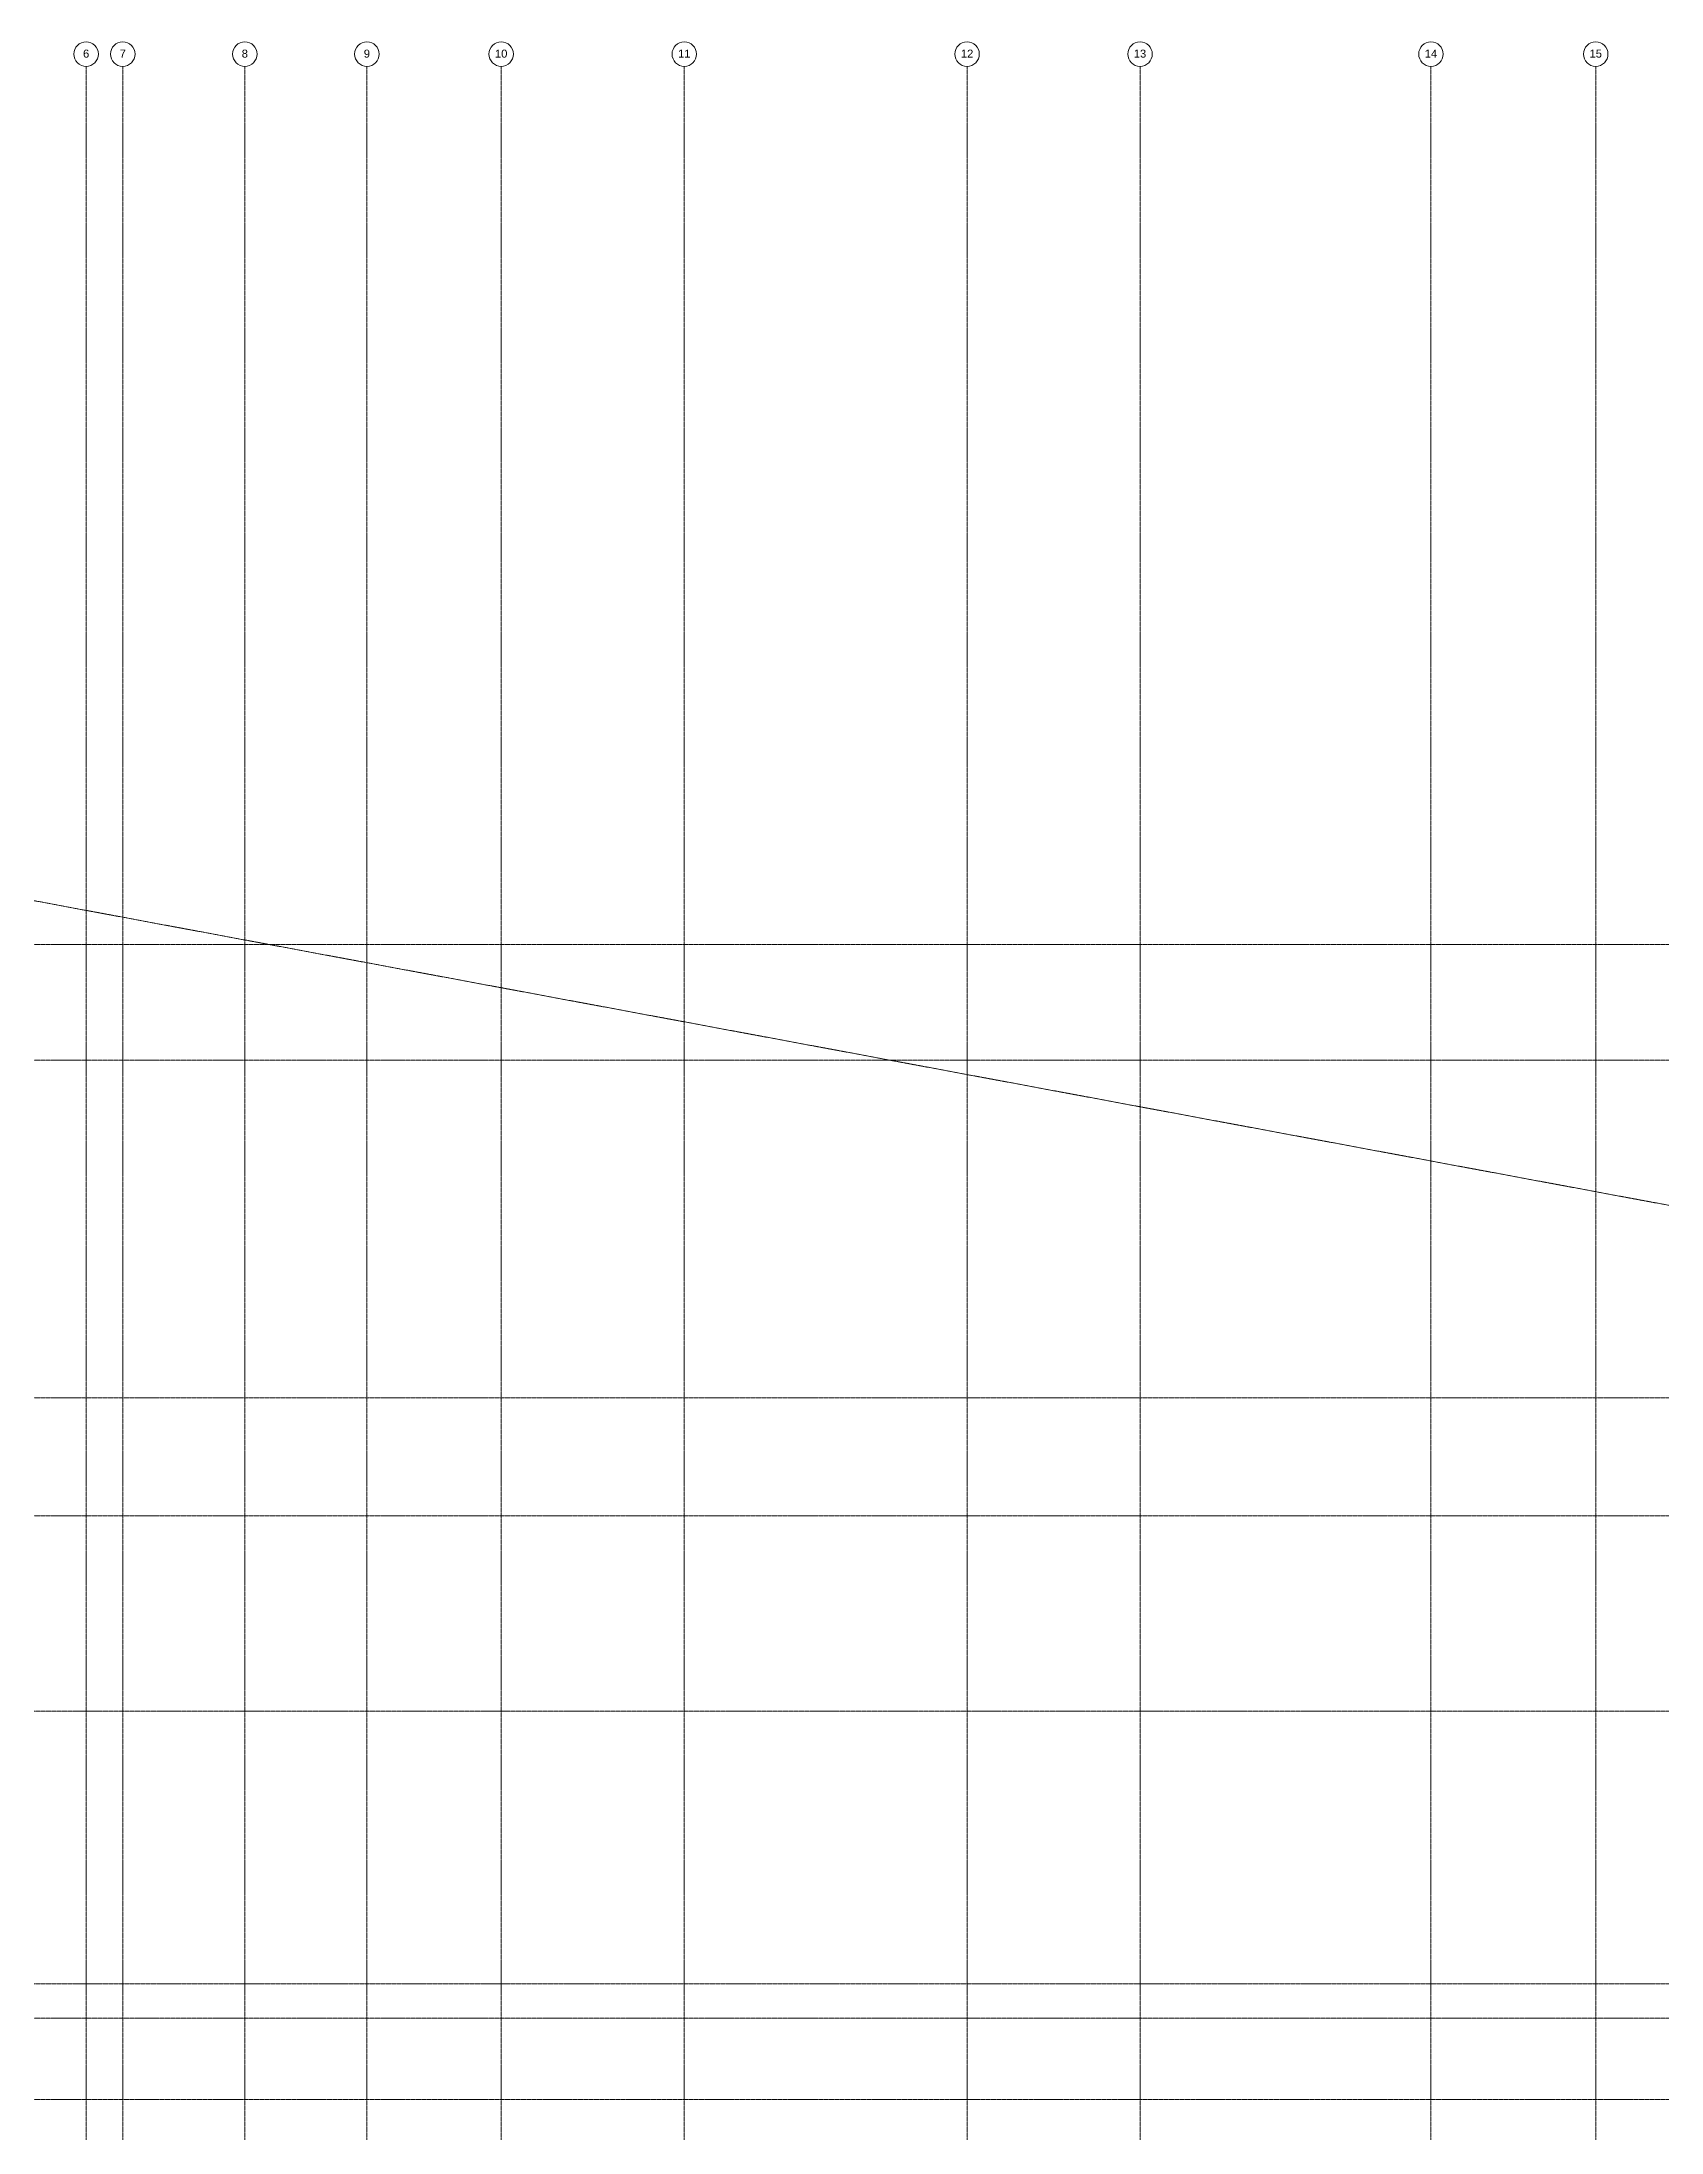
# Model space of a CAD drawing. Header units: inches. Extents: x -3679 to 241, y -496 to 3453.
# Drawn here: x -2896 to -2100, y 756 to 1784 of the extents above; entities that cross this region are included whole.
import ezdxf

# ---------------------------------------------------------------- set-up
doc = ezdxf.new("R2010")
doc.units = ezdxf.units.IN
doc.header["$MEASUREMENT"] = 0
doc.linetypes.add('Grid Line', pattern=[0.875, 0.5, -0.125, 0.125, -0.125])
doc.layers.add('S-GRID', color=1, linetype='Continuous', lineweight=9)
doc.layers.add('S-GRID-IDEN', color=1, linetype='Continuous', lineweight=13)
doc.styles.add('Arial', font='arial.ttf', dxfattribs={"height": 3.934132})

# ---------------------------------------------------------------- blocks, each defined once
blk = doc.blocks.new('Grid - 3_16_-139788-MAIN LEVEL')
at = {"layer": 'S-GRID-IDEN'}
blk.add_circle((0, 0), 0.188, dxfattribs=at)

msp = doc.modelspace()

# ---------------------------------------------------------------- linework, layer by layer
at = {"layer": 'S-GRID', "linetype": 'Grid Line'}
for p, q in [((-3580, 1488.3), (228, 778.5)), ((-3666.4, 1340), (228, 1340)), ((-3666.4, 1283), (228, 1283)), ((-3666.4, 1117), (228, 1117)), ((-3666.4, 1059), (228, 1059)), ((228, 963), (-3666.4, 963)), ((228, 829), (-3666.4, 829)), ((-3666.4, 812), (228, 812)), ((-3666.4, 772), (228, 772))]:
    msp.add_line(p, q, dxfattribs=at)

# ---------------------------------------------------------------- block references
at = {"layer": 'S-GRID-IDEN', "xscale": 31.99999999999999, "yscale": 31.99999999999999, "zscale": 31.99999999999999, "rotation": 180}
for p in [(-2874, 1777.7), (-2856, 1777.7), (-2796, 1777.7), (-2736, 1777.7), (-2670, 1777.7), (-2580, 1777.7), (-2441, 1777.7), (-2356, 1777.7), (-2213, 1777.7), (-2132, 1777.7)]:
    msp.add_blockref('Grid - 3_16_-139788-MAIN LEVEL', p, dxfattribs=at)

# ---------------------------------------------------------------- next in the draw order: texts
at = {"layer": 'S-GRID-IDEN', "lineweight": 9, "char_height": 3.93, "attachment_point": 2, "line_spacing_factor": 0.938532, "style": 'Arial', "bg_fill": 3, "box_fill_scale": 1.25, "bg_fill_color": 0, "bg_fill_transparency": 0}
for s, insert, width in [('6', (-2874, 1779.9), 3.648), ('7', (-2856, 1779.9), 3.648), ('8', (-2796, 1779.9), 3.648), ('9', (-2736, 1779.9), 3.648), ('10', (-2670, 1779.9), 7.296), ('11', (-2580, 1779.9), 7.296), ('12', (-2441, 1779.9), 7.296), ('13', (-2356, 1779.9), 7.296), ('14', (-2213, 1779.9), 7.296), ('15', (-2132, 1779.9), 7.296)]:
    msp.add_mtext(s, dxfattribs=dict(at, insert=insert, width=width))

# ---------------------------------------------------------------- next in the draw order: linework, layer by layer
at = {"layer": 'S-GRID', "linetype": 'Grid Line'}
for p, q in [((-2874, 1771.7), (-2874, -484.3)), ((-2856, 1771.7), (-2856, -484.3)), ((-2796, 1771.7), (-2796, -484.3)), ((-2736, 1771.7), (-2736, -484.3)), ((-2670, 1771.7), (-2670, -484.3)), ((-2580, 1771.7), (-2580, -484.3)), ((-2441, 1771.7), (-2441, -484.3)), ((-2356, 1771.7), (-2356, -484.3)), ((-2213, 1771.7), (-2213, -484.3)), ((-2132, 1771.7), (-2132, -484.3))]:
    msp.add_line(p, q, dxfattribs=at)

doc.saveas('drawing.dxf')
